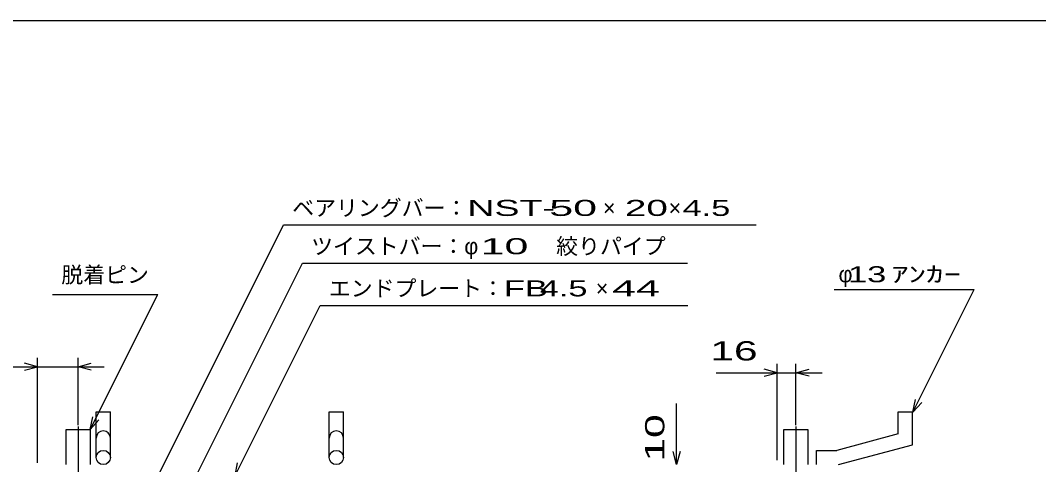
# Model space of a CAD drawing. Units: millimetres, scale not verified. Extents: x -1456 to 1389, y -1026 to 839.
# Drawn here: x -862 to 68, y 433 to 839 of the extents above; entities that cross this region are included whole.
import ezdxf
from ezdxf.enums import TextEntityAlignment as Align

# ---------------------------------------------------------------- set-up
doc = ezdxf.new("R2010")
doc.units = ezdxf.units.MM
doc.header["$LTSCALE"] = 8
doc.linetypes.add('LONG_DASHED_DOTTED', pattern=[15.25, 12, -1.5, 0.25, -1.5])
for name, color, linetype, lineweight in [('0_2', 150, 'Continuous', 25), ('19', 6, 'Continuous', 25), ('22', 2, 'Continuous', 25)]:
    doc.layers.add(name, color=color, linetype=linetype, lineweight=lineweight)
doc.styles.add('ベクトル', font='')
doc.styles.get('ベクトル').set_extended_font_data('ベクトル')

msp = doc.modelspace()

# ---------------------------------------------------------------- linework, layer by layer
at = {"layer": '0_2'}
msp.add_line((-1379.2, 838.8), (1388.8, 838.8), dxfattribs=at)
at = {"layer": '19'}
for p, q in [((-793, 439.3), (-793, 480.92)), ((-793, 480.92), (-780, 480.92)), ((-780, 439.3), (-780, 480.92)), ((-580, 439.3), (-580, 480.92)), ((-580, 480.92), (-567, 480.92)), ((-567, 439.3), (-567, 480.92)), ((-59.89, 480.92), (-46.89, 480.92)), ((-59.89, 460.9), (-59.89, 480.92)), ((-46.89, 450.92), (-46.89, 480.92)), ((-820.5, 432.8), (-820.5, 464.8)), ((-820.5, 464.8), (-798.5, 464.8)), ((-798.5, 464.8), (-798.5, 432.8)), ((-164.5, 432.8), (-164.5, 464.8)), ((-164.5, 464.8), (-142.5, 464.8)), ((-142.5, 464.8), (-142.5, 432.8)), ((-59.89, 460.9), (-116.22, 445.81)), ((-114.5, 432.8), (-46.89, 450.92)), ((-134.51, 445.81), (-116.22, 445.81)), ((-134.51, 432.81), (-134.51, 445.81))]:
    msp.add_line(p, q, dxfattribs=at)
at = {"layer": '19', "linetype": 'LONG_DASHED_DOTTED'}
for p, q in [((-809.5, 467.8), (-809.5, 399.8)), ((-153.5, 467.8), (-153.5, 399.8))]:
    msp.add_line(p, q, dxfattribs=at)
at = {"layer": '19'}
for centre in [(-786.5, 439.3), (-573.5, 439.3)]:
    msp.add_circle(centre, 6.5, dxfattribs=at)
for centre in [(-786.5, 457.14), (-573.5, 457.14)]:
    msp.add_arc(centre, 6.5, 0, 180, dxfattribs=at)
at = {"layer": '22', "color": 4}
for p, q in [((-809.5, 276.3), (-621.75, 651.8)), ((-621.75, 651.8), (-189.75, 651.8)), ((-749.75, 326.3), (-604.5, 616.8)), ((-604.5, 616.8), (-252.5, 616.8)), ((-832.75, 588.3), (-736.75, 588.3)), ((-798.5, 464.8), (-736.75, 588.3)), ((-118.5, 592.8), (9.5, 592.8)), ((-46.5, 480.8), (9.5, 592.8)), ((-666.05, 422.8), (-588.3, 578.3)), ((-588.3, 578.3), (-252.3, 578.3)), ((-902.5, 522.3), (-846.5, 522.3)), ((-846.5, 522.3), (-858.5, 525.5)), ((-858.5, 519.1), (-846.5, 522.3)), ((-846.5, 434.3), (-846.5, 530.3)), ((-846.5, 522.3), (-809.5, 522.3)), ((-809.5, 468.8), (-809.5, 530.3)), ((-809.5, 522.3), (-797.5, 525.5)), ((-797.5, 519.1), (-809.5, 522.3)), ((-809.5, 522.3), (-785.5, 522.3)), ((-170.5, 436.8), (-170.5, 524.8)), ((-153.5, 468.8), (-153.5, 524.8)), ((-226.5, 516.8), (-170.5, 516.8)), ((-170.5, 516.8), (-182.5, 520)), ((-182.5, 513.6), (-170.5, 516.8)), ((-170.5, 516.8), (-153.5, 516.8)), ((-153.5, 516.8), (-141.5, 520)), ((-141.5, 513.6), (-153.5, 516.8)), ((-153.5, 516.8), (-129.5, 516.8)), ((-262.5, 432.8), (-262.5, 488.8)), ((-46.5, 480.8), (-44.1, 492.48)), ((-46.5, 480.8), (-38.5, 489.6)), ((-798.5, 464.8), (-796.1, 476.48)), ((-798.5, 464.8), (-790.5, 473.6)), ((-262.5, 432.8), (-265.7, 444.8)), ((-259.3, 444.8), (-262.5, 432.8)), ((-666.05, 422.8), (-663.65, 434.48))]:
    msp.add_line(p, q, dxfattribs=at)

# ---------------------------------------------------------------- texts
at = {"layer": '22', "style": 'ベクトル'}
for s, p in [('ベアリングバー：', (-613.75, 667.4)), ('×', (-329.75, 667.4)), ('×', (-269.75, 667.4)), ('ツイストバー：', (-596.5, 632.4)), ('φ', (-456.5, 632.4)), ('絞りパイプ', (-372.5, 632.4)), ('脱着ピン', (-824.75, 606.3)), ('φ', (-114.5, 606.8)), ('エンドプレート：', (-580.3, 593.9)), ('×', (-336.3, 593.9))]:
    msp.add_text(s, height=14.66, dxfattribs=at).set_placement(p, align=Align.MIDDLE_LEFT)
for s, height, width, p in [('NST-', 14.66, 1.75, (-453.75, 667.4)), (' 50 ', 14.66, 2, (-389.75, 667.4)), ('20', 14.66, 1.8, (-309.75, 667.4)), (' 4.5 ', 14.66, 1.6, (-265.75, 667.4)), (' 10 ', 14.66, 2, (-452.5, 632.4)), (' 13 ', 14.66, 1.6, (-114.5, 606.8)), ('ｱﾝｶｰ', 14.66, 1.6, (-66.5, 606.8)), ('FB', 14.66, 1.6, (-420.3, 593.9)), (' 4.5 ', 14.66, 1.6, (-396.3, 593.9)), (' 44 ', 14.66, 2, (-332.3, 593.9)), (' 16 ', 17.6, 1.65, (-242.5, 536.8))]:
    msp.add_text(s, height=height, dxfattribs=dict(at, width=width)).set_placement(p, align=Align.MIDDLE_LEFT)
at = {"layer": '22', "style": 'ベクトル', "width": 1.65}
msp.add_text(' 10 ', height=17.6, rotation=90, dxfattribs=at).set_placement((-282.5, 424.8), align=Align.MIDDLE_LEFT)

doc.saveas('drawing.dxf')
